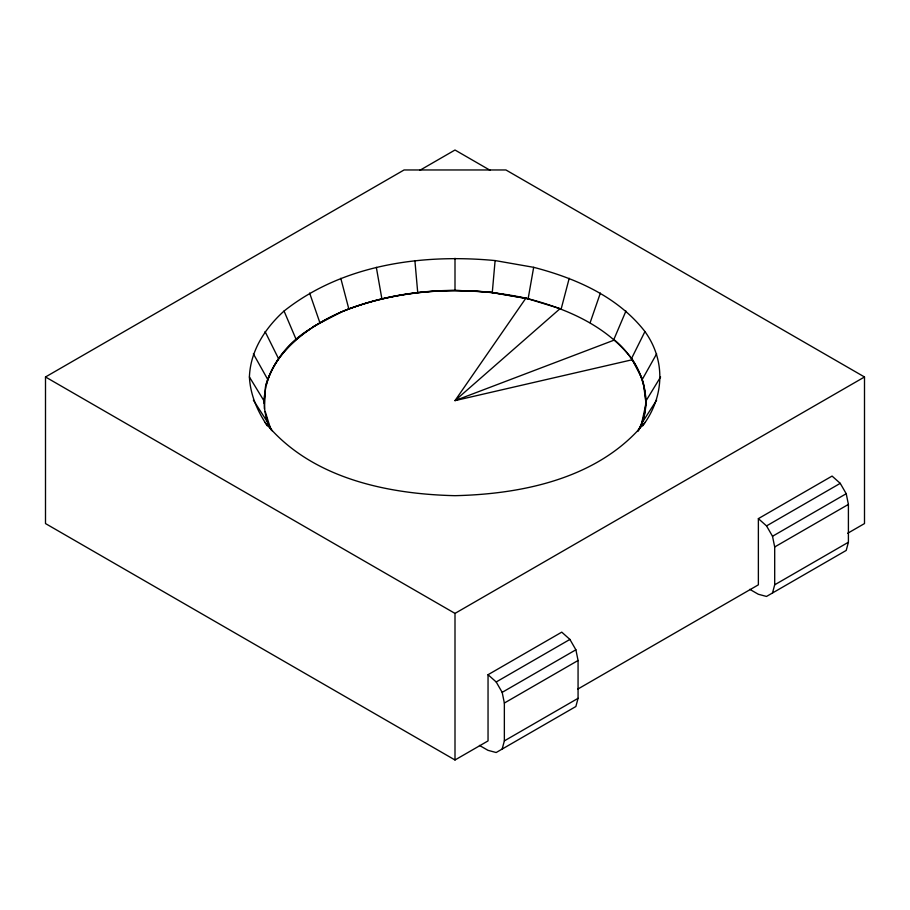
<?xml version="1.0" encoding="UTF-8"?>
<svg xmlns="http://www.w3.org/2000/svg" width="910" height="910" viewBox="0 0 910 910"><rect width="100%" height="100%" fill="white"/><g stroke="black" fill="none" stroke-linecap="round" stroke-linejoin="round"><path stroke-width="1.36" d="M343.047 311.231C378.492 296.808 416.837 290.563 455 290.358L488.715 292.019L528.13 298.753C567.032 308.854 606.299 325.928 631.563 358.46L632.473 359.689C646.054 380.198 651.423 408.385 638.422 430.521M264.446 409L265.424 386.682M495.108 260.567L533.669 267.324L528.13 298.753L492.287 292.474L495.108 260.567C422.24 253.685 342.911 264.355 284.056 311.038C265.106 328.18 250.375 350.782 249.408 376.979C250.33 394.917 257.405 411.058 267.29 425.823M264.071 403.46L264.81 392.29M270.202 428.474C252.502 390.754 276.788 348.883 309.775 329.204M637.956 430.737C655.973 399.956 640.174 361.224 614.466 339.999L455 400.627L525.889 298.161L560.116 308.615L455 400.627L632.473 359.689M642.71 425.823C664.163 397.226 666.063 360.94 644.94 331.558C617.754 296.558 575.529 278.187 533.669 267.324M561.174 308.945L569.216 278.289M502.161 749.066L504.356 740.877L504.356 703.043L502.172 692.351L496.2 681.977L488.044 674.708L561.754 632.154L569.91 639.423L575.882 649.797L578.066 660.489L578.066 698.323L575.871 706.513L496.166 752.524L487.976 750.329L479.445 745.404M772.499 592.99L774.694 584.8L774.694 546.967L772.51 536.274L766.538 525.912L758.371 518.632L832.081 476.078L840.248 483.346L846.22 493.721L848.404 504.413L848.404 542.246L846.209 550.436L766.504 596.448L758.314 594.253L749.772 589.327M266.13 384.179C276.868 348.757 309.582 326.11 341.887 311.686C400.025 288.424 464.919 285.16 525.889 298.161M590.135 322.675L600.372 293.054M265.936 385.408C276.924 346.778 313.358 322.97 348.826 308.945C394.553 292.178 443.978 287.583 492.287 292.474M613.897 339.385L625.943 311.038M644.94 331.558L631.563 358.46L642.437 379.163L656.633 353.819M637.694 431.431L641.163 425.561L646.043 403.414L643.108 381.153M646.111 400.684L660.592 376.979M642.437 422.217L656.633 400.138M644.94 422.399C599.679 478.046 523.386 494.107 455 495.677C386.613 494.107 310.321 478.046 265.06 422.399M488.044 674.708L488.044 740.911L455 759.986L45.5 523.568L45.5 376.979L404.074 169.965L505.926 169.965L864.5 376.979L864.5 523.568L847.688 533.271M419.84 170.318L455 150.013L490.16 170.318M45.5 376.979L455 613.397L864.5 376.979M496.2 681.977L569.91 639.423M766.538 525.912L840.248 483.346M502.172 692.351L575.882 649.797M772.51 536.274L846.22 493.721M504.356 703.043L578.066 660.489M774.694 546.967L848.404 504.413M577.725 689.132L758.371 584.834L758.371 518.632M504.356 740.877L578.066 698.323M774.694 584.8L848.404 542.246M313.199 326.656L341.887 311.686M253.367 400.138L267.563 422.217L272.044 430.737M249.408 376.979L263.889 400.684M253.367 353.819L267.563 379.163M265.06 331.558L278.437 358.46M284.056 311.038L296.103 339.385M309.627 293.054L319.865 322.675M265.242 411.582L270.861 429.679M340.784 278.289L348.826 308.945M266.311 416.928L267.563 422.217M376.33 267.324L381.87 298.753M414.892 260.567L417.713 292.474M455 258.281L455 290.358M455 613.397L455 759.986"/></g></svg>
